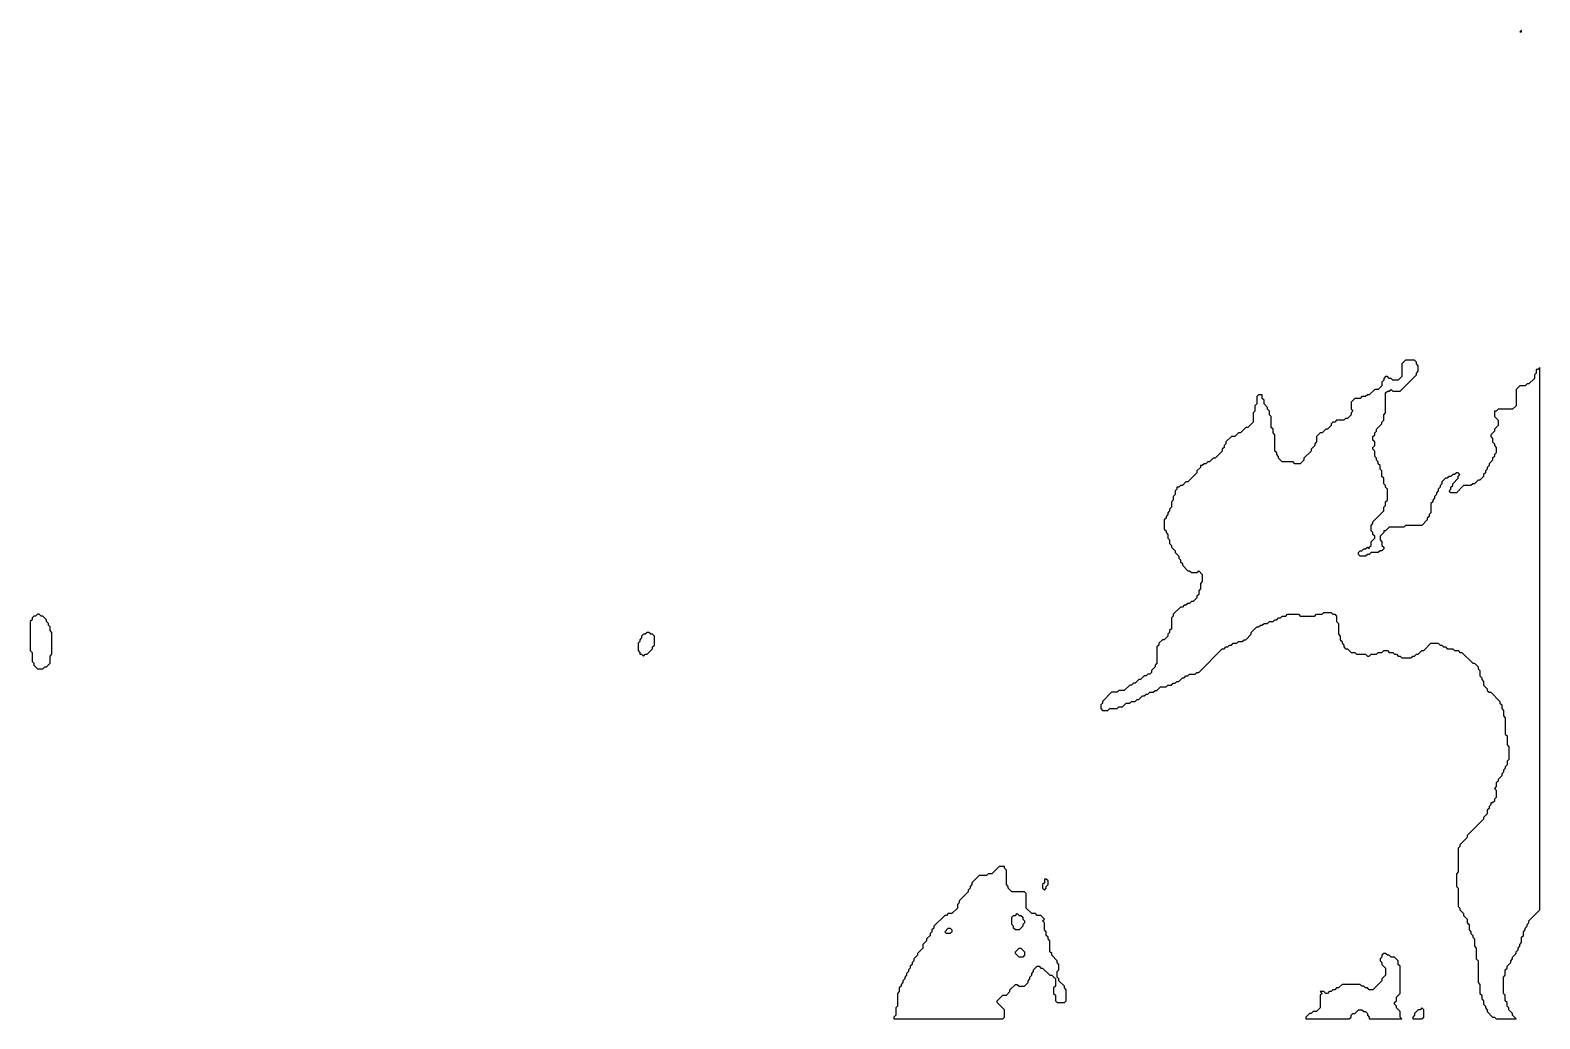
# Model space of a CAD drawing. Header units: millimetres. Extents: x 84 to 500, y 0 to 273.
import ezdxf

# ---------------------------------------------------------------- set-up
doc = ezdxf.new("R2010")
doc.units = ezdxf.units.MM

msp = doc.modelspace()

# ---------------------------------------------------------------- linework, layer by layer
for points in [[(494.5, 273), (494, 272.5), (494.5, 272.5)], [(462.5, 182), (461.5, 181), (461.5, 177.5), (460.5, 176.5), (459, 176.5), (458.5, 177), (458, 177), (457.5, 177.5), (457, 177.5), (456.5, 177), (456.5, 176.5), (456, 176), (456, 175), (455, 174), (454, 174), (452.5, 172.5), (452, 172.5), (451.5, 172), (450.5, 172), (450, 171.5), (448.5, 171.5), (447.5, 170.5), (447.5, 168.5), (448, 168), (447.5, 167.5), (447.5, 167), (446.5, 166), (446, 166), (445.5, 165.5), (443.5, 165.5), (443, 165), (442.5, 165), (442, 164.5), (442, 164), (441, 163), (440.5, 163), (439.5, 162), (439, 162), (438, 161), (438, 159.5), (437.5, 159), (437.5, 158.5), (436.5, 157.5), (436.5, 157), (434.5, 155), (434.5, 154.5), (433.5, 153.5), (432, 153.5), (431.5, 154), (428.5, 154), (427.5, 155), (427.5, 155.5), (427, 156), (427, 156.5), (426.5, 157), (426.5, 161.5), (426, 162), (426, 163), (425.5, 163.5), (425.5, 166.5), (425, 167), (425, 168), (424.5, 168.5), (424.5, 169), (423.5, 170), (423.5, 171), (423, 171.5), (423, 172.5), (422, 172.5), (421.5, 172), (421.5, 170), (421, 169.5), (421, 168), (420.5, 167.5), (420.5, 165), (419, 163.5), (418.5, 163.5), (417, 162), (416.5, 162), (415.5, 161), (414.5, 161), (413, 159.5), (413, 159), (412.5, 158.5), (412.5, 158), (412, 157.5), (412, 157), (410, 155), (409.5, 155), (408.5, 154), (408, 154), (407.5, 153.5), (407, 153.5), (406.5, 153), (406, 153), (406, 152.5), (405, 151.5), (405, 151), (402.5, 148.5), (402, 148.5), (401, 147.5), (400.5, 147.5), (400, 147), (399.5, 147), (399.5, 146.5), (399, 146), (399, 145), (398.5, 144.5), (398.5, 143.5), (398, 143), (398, 141.5), (397.5, 141), (397.5, 140.5), (397, 140), (397, 139.5), (396.5, 139), (396.5, 138.5), (396, 138), (396, 135.5), (396.5, 135), (396.5, 134.5), (397, 134), (397, 133), (397.5, 132.5), (397.5, 131.5), (398, 131), (398, 130.5), (399, 129.5), (399, 129), (400, 128), (400, 127.5), (400.5, 127), (400.5, 126.5), (401, 126), (401, 125.5), (402.5, 124), (403, 124), (403.5, 123.5), (405, 123.5), (405.5, 124), (406.5, 123), (406.5, 121), (406, 120.5), (406, 119), (405.5, 118.5), (405.5, 117.5), (405, 117), (405, 116.5), (404, 115.5), (403.5, 115.5), (403, 115), (402.5, 115), (402, 114.5), (401.5, 114.5), (401, 114), (400.5, 114), (398.5, 112), (398.5, 111.5), (398, 111), (398, 108), (397.5, 107.5), (397.5, 107), (397, 106.5), (397, 106), (396, 105), (395.5, 105), (394.5, 104), (394.5, 103.5), (394, 103), (394, 98.5), (393.5, 98), (393.5, 97.5), (392.5, 96.5), (392.5, 96), (392, 95.5), (391.5, 95.5), (391, 95), (390.5, 95), (389.5, 94), (389, 94), (388, 93), (387.5, 93), (387, 92.5), (386.5, 92.5), (385, 91), (383.5, 91), (383, 90.5), (381.5, 90.5), (379, 88), (379, 87.5), (378.5, 87), (378.5, 86), (379, 85.5), (380.5, 85.5), (381, 86), (383, 86), (383.5, 86.5), (384.5, 86.5), (385.5, 87.5), (386.5, 87.5), (387, 88), (388, 88), (388.5, 88.5), (389, 88.5), (390, 89.5), (390.5, 89.5), (391, 90), (391.5, 90), (392, 90.5), (393, 90.5), (393.5, 91), (394, 91), (395, 92), (396.5, 92), (397, 92.5), (398, 92.5), (398.5, 93), (399, 93), (399.5, 93.5), (400, 93.5), (401, 94.5), (401.5, 94.5), (402, 95), (402.5, 95), (403, 95.5), (404.5, 95.5), (405, 96), (405.5, 96), (412, 102.5), (412.5, 102.5), (413, 103), (413.5, 103), (414, 103.5), (414.5, 103.5), (415, 104), (416, 104), (416.5, 104.5), (417.5, 104.5), (418, 105), (418.5, 105), (420, 106.5), (420, 107), (421.5, 108.5), (422, 108.5), (422.5, 109), (423, 109), (423.5, 109.5), (424.5, 109.5), (425, 110), (426, 110), (426.5, 110.5), (427, 110.5), (427.5, 111), (428, 111), (428.5, 111.5), (429.5, 111.5), (430, 112), (433, 112), (433.5, 111.5), (437.5, 111.5), (438, 112), (439.5, 112), (440, 112.5), (442, 112.5), (442.5, 112), (443, 112), (443.5, 111.5), (443.5, 110), (444, 109.5), (444, 106.5), (444.5, 106), (444.5, 105), (445, 104.5), (445, 104), (445.5, 103.5), (445.5, 103), (446, 102.5), (446.5, 102.5), (447.5, 101.5), (448.5, 101.5), (449, 101), (451.5, 101), (452, 100.5), (452.5, 100.5), (453, 101), (454.5, 101), (455, 101.5), (456, 101.5), (456.5, 102), (457.5, 102), (458, 101.5), (459, 101.5), (459.5, 101), (460, 101), (460.5, 100.5), (461, 100.5), (461.5, 100), (464, 100), (464.5, 100.5), (465, 100.5), (465.5, 101), (466, 101), (467, 102), (467.5, 102), (469.5, 104), (471.5, 104), (472, 103.5), (472.5, 103.5), (473, 103), (473.5, 103), (474, 102.5), (475.5, 102.5), (476, 102), (477, 102), (477.5, 101.5), (478, 101.5), (481, 98.5), (481.5, 98.5), (482.5, 97.5), (482.5, 97), (483, 96.5), (483, 95), (483.5, 94.5), (483.5, 94), (484, 93.5), (484, 92.5), (485, 91.5), (485, 91), (485.5, 90.5), (486, 90.5), (488.5, 88), (488.5, 87.5), (489, 87), (489, 86), (489.5, 85.5), (489.5, 84), (490, 83.5), (490, 79), (490.5, 78.5), (490.5, 76), (491, 75.5), (491, 72), (490.5, 71.5), (490.5, 70.5), (490, 70), (490, 69.5), (489.5, 69), (489.5, 68.5), (489, 68), (489, 67.5), (488, 66.5), (488, 66), (487.5, 65.5), (487.5, 64.5), (487, 64), (487.5, 63.5), (487.5, 61.5), (487, 61), (487, 60.5), (486.5, 60), (486, 60), (486, 59.5), (485.5, 59), (485.5, 58.5), (485, 58), (485, 57), (484, 56), (484, 55.5), (479.5, 51), (479.5, 50.5), (477.5, 48.5), (477.5, 48), (477, 47.5), (477, 41), (476.5, 40.5), (476.5, 37), (477, 36.5), (477, 31.5), (477.5, 31), (477.5, 30.5), (478.5, 29.5), (478.5, 29), (479.5, 28), (479.5, 27), (480, 26.5), (480, 25), (480.5, 24.5), (480.5, 24), (481, 23.5), (481, 23), (481.5, 22.5), (481.5, 20.5), (482, 20), (482, 17), (482.5, 16.5), (482.5, 10.5), (483, 10), (483, 7.5), (483.5, 7), (483.5, 6), (484, 5.5), (484, 4.5), (484.5, 4), (484.5, 3.5), (485, 3), (485, 2.5), (486.5, 1), (487, 1), (487.5, 0.5), (493, 0.5), (492, 1.5), (492, 2), (491, 3), (491, 3.5), (490.5, 4), (490.5, 5), (490, 5.5), (490, 7), (489.5, 7.5), (489.5, 12), (490, 12.5), (490, 14), (490.5, 14.5), (490.5, 15), (491.5, 16), (491.5, 16.5), (492, 17), (492, 17.5), (493, 18.5), (493, 19), (493.5, 19.5), (493.5, 20), (494, 20.5), (494, 21), (494.5, 21.5), (494.5, 23), (495, 23.5), (495, 24.5), (495.5, 25), (495.5, 25.5), (496, 26), (496, 26.5), (496.5, 27), (496.5, 27.5), (499.5, 30.5), (499.5, 180), (499, 179.5), (498.5, 179.5), (498.5, 178.5), (498, 178), (498, 177), (496.5, 175.5), (496, 175.5), (495.5, 175), (494, 175), (493, 174), (493, 169.5), (492, 168.5), (488, 168.5), (487.5, 168), (487, 168), (487, 166.5), (488, 165.5), (488, 164), (487, 163), (487, 162.5), (486, 161.5), (486, 161), (486.5, 160.5), (486.5, 159.5), (487, 159), (487, 158.5), (487.5, 158), (487.5, 156.5), (487, 156), (487, 155.5), (486.5, 155), (486.5, 154.5), (485.5, 153.5), (485.5, 153), (485, 152.5), (485, 152), (484.5, 151.5), (484.5, 151), (484, 150.5), (484, 150), (483, 149), (482.5, 149), (481.5, 148), (481, 148), (480.5, 147.5), (478.5, 147.5), (476.5, 145.5), (475, 145.5), (474.5, 146), (475, 146.5), (475, 147), (475.5, 147.5), (475.5, 148), (477, 149.5), (477, 150), (477.5, 150.5), (477, 151), (476.5, 151), (476, 150.5), (475.5, 150.5), (475, 150), (474.5, 150), (474, 149.5), (473.5, 149.5), (472.5, 148.5), (472.5, 148), (472, 147.5), (472, 147), (471.5, 146.5), (471.5, 146), (471, 145.5), (471, 145), (470.5, 144.5), (470.5, 144), (470, 143.5), (470, 143), (469.5, 142.5), (469.5, 140), (469, 139.5), (469, 139), (468.5, 138.5), (468.5, 138), (467, 136.5), (462.5, 136.5), (462, 136), (458, 136), (457, 135), (456.5, 135), (456.5, 134.5), (455.5, 133.5), (455.5, 132.5), (456, 132), (456, 131), (456.5, 130.5), (456.5, 130), (456, 129.5), (455.5, 129.5), (455, 129), (453, 129), (452.5, 128.5), (452, 128.5), (451.5, 128), (450, 128), (449.5, 128.5), (449.5, 129), (450, 129.5), (450.5, 129.5), (451, 130), (451.5, 130), (452, 130.5), (452.5, 130), (452.5, 130.5), (453, 131), (453, 132), (454, 133), (454, 133.5), (453.5, 134), (453.5, 134.5), (453, 135), (453, 136.5), (453.5, 137), (453.5, 137.5), (456.5, 140.5), (456.5, 141.5), (457, 142), (457, 143), (457.5, 143.5), (457.5, 146.5), (457, 147), (457, 147.5), (456.5, 148), (456.5, 149.5), (456, 150), (456, 151.5), (455.5, 152), (455.5, 153), (455, 153.5), (455, 154), (454.5, 154.5), (454.5, 155), (454, 155.5), (454, 157), (453.5, 157.5), (453.5, 158), (454, 158.5), (454, 159.5), (453.5, 160), (453.5, 161), (454, 161.5), (454, 162), (454.5, 162.5), (454.5, 163), (456, 164.5), (456, 165), (456.5, 165.5), (456.5, 167), (457, 167.5), (457, 173), (457.5, 173.5), (458, 173.5), (458.5, 174), (459, 173.5), (461, 173.5), (465.5, 178), (465.5, 178.5), (466, 179), (466, 180.5), (465.5, 181), (465.5, 181.5), (465, 182)], [(85.5, 112), (85, 111.5), (84.5, 111.5), (84, 111), (84, 110.5), (83.5, 110), (83.5, 102), (84, 101.5), (84, 99), (84.5, 98.5), (84.5, 98), (85.5, 97), (87, 97), (87.5, 97.5), (88, 97.5), (89, 98.5), (89, 100.5), (89.5, 101), (89.5, 107), (89, 107.5), (89, 108.5), (88.5, 109), (88.5, 109.5), (88, 110), (88, 110.5), (87, 111.5), (86.5, 111.5), (86, 112)], [(253.5, 107), (253, 106.5), (252.5, 106.5), (252, 106), (252, 105.5), (251.5, 105), (251.5, 104.5), (251, 104), (251, 102), (251.5, 101.5), (251.5, 101), (252, 101), (252.5, 100.5), (253, 101), (253.5, 101), (255, 102.5), (255, 103), (255.5, 103.5), (255.5, 106), (255, 106.5), (254.5, 106.5), (254, 107)], [(350.5, 42.5), (348.5, 40.5), (347.5, 40.5), (347, 40), (345, 40), (343, 38), (343, 37.5), (342.5, 37), (342.5, 36.5), (342, 36), (342, 35.5), (339.5, 33), (339.5, 32.5), (339, 32), (339, 31), (337.5, 29.5), (336.5, 29.5), (336, 29), (335.5, 29), (332.5, 26), (332.5, 25.5), (332, 25), (332, 24.5), (331.5, 24), (331.5, 23.5), (330.5, 22.5), (330.5, 22), (329.5, 21), (329.5, 20), (328, 18.5), (328, 18), (327, 17), (327, 16.5), (326.5, 16), (326.5, 15.5), (326, 15), (326, 14.5), (325.5, 14), (325.5, 13.5), (325, 13), (325, 12.5), (324.5, 12), (324.5, 11.5), (324, 11), (324, 10.5), (323.5, 10), (323.5, 9.5), (323, 9), (323, 8), (322.5, 7.5), (322.5, 4), (322, 3.5), (322, 1.5), (321.5, 1), (321.5, 0.5), (351.5, 0.5), (352, 1), (352, 3), (350, 5), (350, 5.5), (351.5, 7), (352.5, 7), (353.5, 8), (353.5, 8.5), (355, 10), (355.5, 10), (356, 9.5), (357.5, 9.5), (358.5, 10.5), (358.5, 11), (359, 11.5), (359, 12), (359.5, 12.5), (359.5, 13), (360, 13.5), (360, 14), (361, 15), (361.5, 15), (362, 14.5), (362.5, 14.5), (364.5, 12.5), (365, 12.5), (366, 11.5), (366, 9.5), (365.5, 9), (365.5, 7.5), (366, 7), (366, 5.5), (366.5, 5), (368.5, 5), (369, 5.5), (369, 8.5), (368.5, 9), (368.5, 9.5), (367, 11), (367, 11.5), (366.5, 12), (366.5, 13.5), (367, 14), (367, 15.5), (366.5, 16), (366.5, 16.5), (365, 18), (365, 18.5), (364.5, 19), (364.5, 22), (364, 22.5), (364, 23), (363.5, 23.5), (363.5, 24.5), (363, 25), (363, 27), (362.5, 27.5), (363, 28), (362, 29), (361, 29), (360.5, 29.5), (359.5, 29.5), (358, 31), (358, 35), (357.5, 35.5), (354, 35.5), (353, 36.5), (353, 37), (352.5, 37.5), (352.5, 41.5), (352, 42), (352, 42.5)], [(363, 39), (363, 38), (362.5, 37.5), (362.5, 36.5), (363, 36), (363.5, 36.5), (363.5, 37), (364, 37.5), (364, 38.5), (363.5, 39)], [(355, 29), (355.5, 29.5), (356, 29), (356.5, 29), (357, 28.5), (357, 28), (357.5, 27.5), (357.5, 27), (357, 26.5), (357, 26), (356, 25), (355, 25), (354.5, 25.5), (354.5, 26), (354, 26.5), (354, 28.5), (354.5, 29)], [(336.5, 25.5), (337, 25.5), (337.5, 25), (337.5, 24.5), (337, 24), (336, 24), (335.5, 24.5)], [(356, 20), (356.5, 20), (357.5, 19), (357.5, 18), (357, 17.5), (356, 17.5), (355, 18.5), (355, 19)], [(456.5, 18.5), (456, 18), (456, 17.5), (455.5, 17), (455.5, 16.5), (456, 16), (456, 15.5), (457, 14.5), (457, 12.5), (456, 11.5), (456, 11), (453.5, 8.5), (452.5, 8.5), (452, 9), (451.5, 9), (451, 9.5), (450.5, 9.5), (450, 10), (445, 10), (444, 9), (443.5, 9), (443, 8.5), (442.5, 8.5), (442, 8), (441.5, 8), (441, 7.5), (440.5, 7.5), (440, 8), (439, 8), (439.5, 7.5), (439, 7), (439, 3.5), (438, 2.5), (437, 2.5), (436.5, 2), (436, 2), (435, 1), (435, 0.5), (447, 0.5), (447.5, 1), (447.5, 1.5), (448, 2), (448.5, 2), (449.5, 3), (450.5, 3), (451, 2.5), (451.5, 2.5), (452, 2), (452, 1.5), (452.5, 1), (452.5, 0.5), (461.5, 0.5), (461, 1), (461, 2.5), (460, 3.5), (460, 4), (459.5, 4.5), (459.5, 5), (460, 5.5), (460, 6.5), (461, 7.5), (461, 15), (460.5, 15.5), (460.5, 16.5), (459.5, 17.5), (458.5, 17.5), (458, 18), (457.5, 18), (457, 18.5)], [(467, 3.5), (466.5, 3), (466, 3), (465, 2), (465, 1.5), (464.5, 1), (464.5, 0.5), (467, 0.5), (467.5, 1), (467.5, 3)]]:
    msp.add_lwpolyline(points, close=True)

doc.saveas('drawing.dxf')
